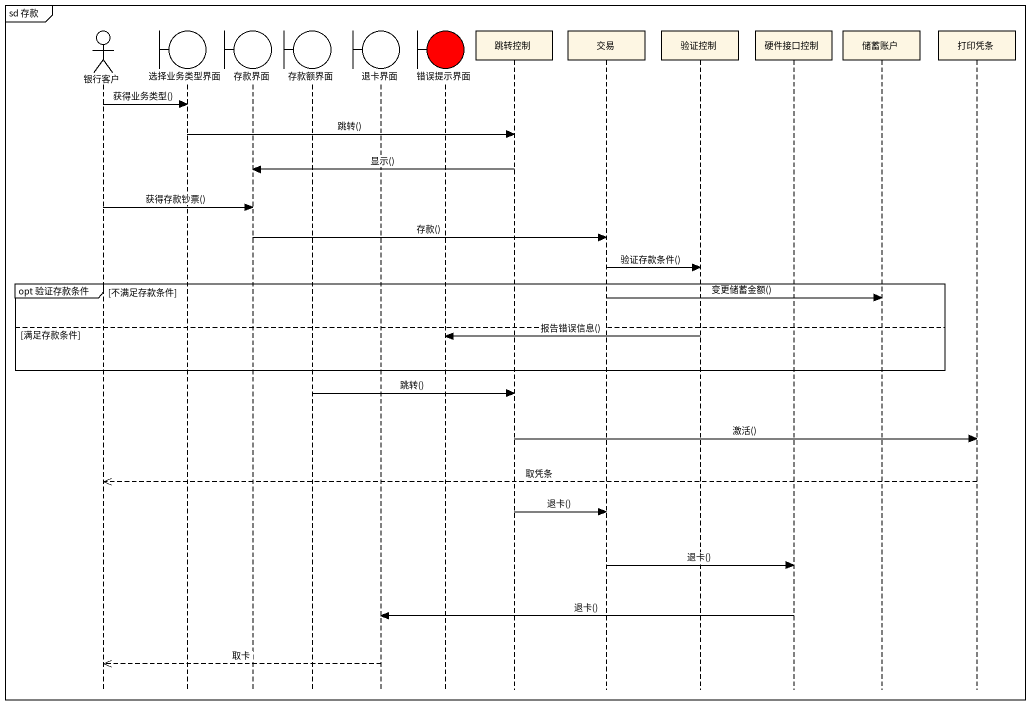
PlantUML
@startuml
mainframe sd 存款
hide footbox
actor 银行客户
boundary 选择业务类型界面
boundary 存款界面
boundary 存款额界面
boundary 退卡界面
boundary 错误提示界面 #FF0000
participant 跳转控制
participant 交易
participant 验证控制
participant 硬件接口控制
participant 储蓄账户
participant 打印凭条

银行客户 -> 选择业务类型界面 : 获得业务类型()
选择业务类型界面 -> 跳转控制 : 跳转()
跳转控制 -> 存款界面 : 显示()
银行客户 -> 存款界面 : 获得存款钞票()
存款界面 -> 交易 : 存款()
交易 -> 验证控制 : 验证存款条件()
group opt 验证存款条件 [不满足存款条件]
  交易 -> 储蓄账户 : 变更储蓄金额()
else 满足存款条件
  验证控制 -> 错误提示界面 : 报告错误信息()
end
存款额界面 -> 跳转控制 : 跳转()
跳转控制 -> 打印凭条 : 激活()
打印凭条 -->> 银行客户 : 取凭条
跳转控制 -> 交易 : 退卡()
交易 -> 硬件接口控制 : 退卡()
硬件接口控制 -> 退卡界面 : 退卡()
退卡界面 -->> 银行客户 : 取卡
@enduml
